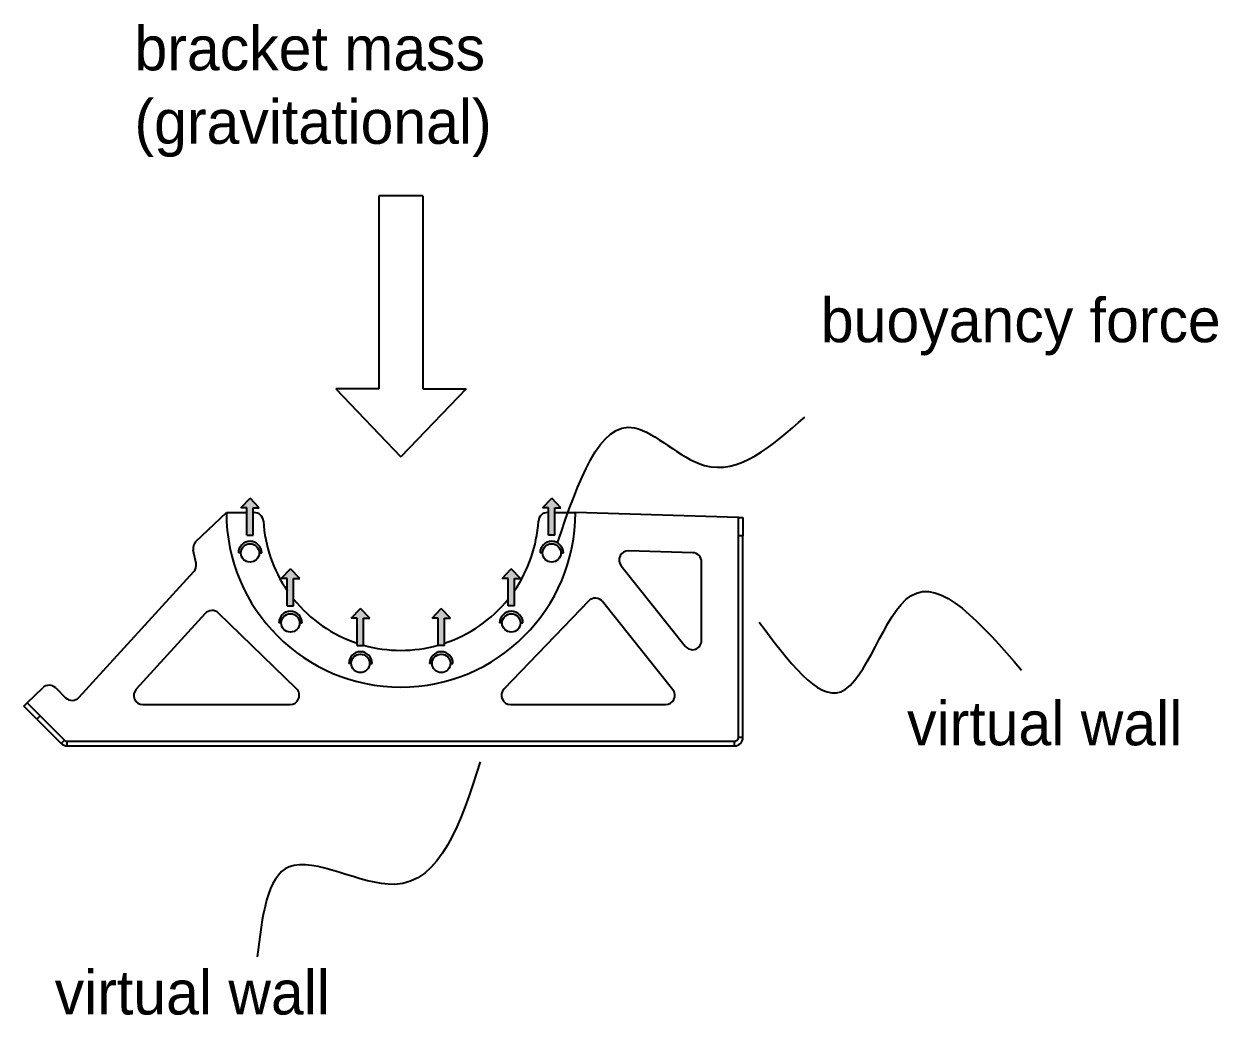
# Model space of a CAD drawing. Header units: inches. Extents: x 0.9 to 37.1, y -8.4 to 11.7.
# Drawn here: x 9.369 to 10.046, y 1.243 to 1.805 of the extents above; entities that cross this region are included whole.
import ezdxf

# ---------------------------------------------------------------- set-up
doc = ezdxf.new("R2010")
doc.units = ezdxf.units.IN
doc.header["$MEASUREMENT"] = 0

# ---------------------------------------------------------------- blocks, each defined once
blk = doc.blocks.new('arrow')
for p, q in [((-0.2219, -0.2307), (0, 0)), ((0.2219, -0.2307), (0, 0)), ((-0.075, -0.2307), (-0.2219, -0.2307)), ((-0.075, -0.8879), (-0.075, -0.2307)), ((0.075, -0.8879), (0.075, -0.2307)), ((0.075, -0.2307), (0.2219, -0.2307)), ((-0.075, -0.8879), (0.075, -0.8879))]:
    blk.add_line(p, q)

msp = doc.modelspace()

# ---------------------------------------------------------------- hatches: boundary and pattern name
at = {"true_color": 0xf27172}
h = msp.add_hatch(color=11, dxfattribs=at)
h.dxf.hatch_style = 1
h.paths.add_polyline_path([(9.49896, 1.53023), (9.50244, 1.53023), (9.49718, 1.53569), (9.49193, 1.53023), (9.49541, 1.53023), (9.49541, 1.51467), (9.49896, 1.51467)])
h.paths.add_polyline_path([(9.52187, 1.49014), (9.52535, 1.49014), (9.5201, 1.4956), (9.51484, 1.49014), (9.51832, 1.49014), (9.51832, 1.47458), (9.52187, 1.47458)])
h.paths.add_polyline_path([(9.56157, 1.46764), (9.56504, 1.46764), (9.55979, 1.4731), (9.55453, 1.46764), (9.55801, 1.46764), (9.55801, 1.45208), (9.56157, 1.45208)])
h.paths.add_polyline_path([(9.6074, 1.46764), (9.61088, 1.46764), (9.60562, 1.4731), (9.60037, 1.46764), (9.60385, 1.46764), (9.60385, 1.45208), (9.6074, 1.45208)])
h.paths.add_polyline_path([(9.64709, 1.49014), (9.65057, 1.49014), (9.64531, 1.4956), (9.64006, 1.49014), (9.64354, 1.49014), (9.64354, 1.47458), (9.64709, 1.47458)])
h.paths.add_polyline_path([(9.67001, 1.53023), (9.67349, 1.53023), (9.66823, 1.53569), (9.66297, 1.53023), (9.66645, 1.53023), (9.66645, 1.51467), (9.67001, 1.51467)])
h = msp.add_hatch(color=11, dxfattribs=at)
h.dxf.hatch_style = 1
h.paths.add_polyline_path([(9.49056, 1.50461), (9.49197, 1.50461, -1), (9.50239, 1.50461), (9.50381, 1.50461, 1)])
h.paths.add_polyline_path([(9.51347, 1.46491), (9.51489, 1.46491, -1), (9.52531, 1.46491), (9.52672, 1.46491, 1)])
h.paths.add_polyline_path([(9.55316, 1.442), (9.55458, 1.442, -1), (9.565, 1.442), (9.56641, 1.442, 1)])
h.paths.add_polyline_path([(9.61083, 1.442), (9.61225, 1.442, 1), (9.599, 1.442), (9.60041, 1.442, -1)])
h.paths.add_polyline_path([(9.63869, 1.46491), (9.64011, 1.46491, -1), (9.65052, 1.46491), (9.65194, 1.46491, 1)])
h.paths.add_polyline_path([(9.66161, 1.50461), (9.66302, 1.50461, -1), (9.67344, 1.50461), (9.67485, 1.50461, 1)])

# ---------------------------------------------------------------- linework, layer by layer
at = {"color": 7, "linetype": 'Continuous', "lineweight": 25}
for p, q in [((9.46646, 1.51101), (9.48375, 1.52752)), ((9.48375, 1.52752), (9.49541, 1.52752)), ((9.49896, 1.52752), (9.49954, 1.52752)), ((9.66588, 1.52752), (9.66645, 1.52752)), ((9.67001, 1.52752), (9.68166, 1.52752)), ((9.77405, 1.5248), (9.68166, 1.52752)), ((9.77405, 1.5248), (9.77666, 1.5248)), ((9.77405, 1.51438), (9.77405, 1.5248)), ((9.77666, 1.5248), (9.77666, 1.51438)), ((9.77666, 1.51438), (9.77405, 1.51438)), ((9.77405, 1.39999), (9.77405, 1.51438)), ((9.77666, 1.39999), (9.77666, 1.51438)), ((9.46656, 1.49867), (9.46496, 1.50615)), ((9.74816, 1.50472), (9.7118, 1.50579)), ((9.70757, 1.49734), (9.74394, 1.45173)), ((9.75322, 1.45498), (9.75322, 1.49952)), ((9.40014, 1.42267), (9.46532, 1.49407)), ((9.68927, 1.47743), (9.64115, 1.42746)), ((9.73693, 1.42709), (9.69709, 1.47706)), ((9.4718, 1.47027), (9.43263, 1.42736)), ((9.52353, 1.42759), (9.47927, 1.4705)), ((9.3708, 1.41964), (9.37973, 1.42817)), ((9.38701, 1.42809), (9.39261, 1.42249)), ((9.36896, 1.4178), (9.3708, 1.41964)), ((9.37633, 1.41043), (9.36896, 1.4178)), ((9.3708, 1.41964), (9.37817, 1.41228)), ((9.43647, 1.41864), (9.51991, 1.41864)), ((9.6449, 1.41864), (9.73286, 1.41864)), ((9.37817, 1.41228), (9.37633, 1.41043)), ((9.37633, 1.41043), (9.39016, 1.39661)), ((9.37817, 1.41228), (9.392, 1.39845)), ((9.39016, 1.39661), (9.392, 1.39845)), ((9.39355, 1.3952), (9.39355, 1.39781)), ((9.39355, 1.39781), (9.77186, 1.39781)), ((9.39355, 1.3952), (9.77186, 1.3952)), ((9.77186, 1.3952), (9.77186, 1.39781)), ((9.77666, 1.39999), (9.77405, 1.39999))]:
    msp.add_line(p, q, dxfattribs=at)
for p, q in [((9.49197, 1.50461), (9.49056, 1.50461)), ((9.50239, 1.50461), (9.50381, 1.50461)), ((9.66302, 1.50461), (9.66161, 1.50461)), ((9.67344, 1.50461), (9.67485, 1.50461)), ((9.51489, 1.46491), (9.51347, 1.46491)), ((9.52531, 1.46491), (9.52672, 1.46491)), ((9.64011, 1.46491), (9.63869, 1.46491)), ((9.65052, 1.46491), (9.65194, 1.46491)), ((9.55458, 1.442), (9.55316, 1.442)), ((9.565, 1.442), (9.56641, 1.442)), ((9.60041, 1.442), (9.599, 1.442)), ((9.61083, 1.442), (9.61225, 1.442))]:
    msp.add_line(p, q)
for centre in [(9.49718, 1.50461), (9.66823, 1.50461), (9.5201, 1.46491), (9.64531, 1.46491), (9.55979, 1.442), (9.60562, 1.442)]:
    msp.add_circle(centre, 0.00521, dxfattribs=at)
for centre, radius, start, end in [((9.58271, 1.52752), 0.09896, 180, 0), ((9.49954, 1.52231), 0.00521, 3.58332, 90), ((9.66588, 1.52231), 0.00521, 90, 176.41668), ((9.58271, 1.52752), 0.07813, 183.58332, 214.5007), ((9.58271, 1.52752), 0.07813, 325.4993, 356.41668), ((9.47006, 1.50724), 0.00521, 133.68669, 192.06304), ((9.71165, 1.50059), 0.00521, 88.31287, 218.56514), ((9.74801, 1.49952), 0.00521, 0, 88.31287), ((9.46147, 1.49758), 0.00521, 317.61144, 12.06304), ((9.58271, 1.52752), 0.07813, 218.86231, 251.57519), ((9.58271, 1.52752), 0.07813, 288.42481, 321.13769), ((9.69302, 1.47382), 0.00521, 38.56514, 136.07828), ((9.47565, 1.46676), 0.00521, 45.88491, 137.61144), ((9.58271, 1.52752), 0.07813, 254.30023, 285.69977), ((9.74801, 1.45498), 0.00521, 218.56514, 0), ((9.38333, 1.4244), 0.00521, 45, 133.68669), ((9.39629, 1.42618), 0.00521, 225, 317.61144), ((9.43647, 1.42385), 0.00521, 137.61144, 270), ((9.51991, 1.42385), 0.00521, 270, 45.88491), ((9.6449, 1.42385), 0.00521, 136.07828, 270), ((9.73286, 1.42385), 0.00521, 270, 38.56514), ((9.39355, 1.39999), 0.00479, 225, 270), ((9.39355, 1.39999), 0.00219, 225, 270), ((9.77186, 1.39999), 0.00219, 270, 0), ((9.77186, 1.39999), 0.00479, 270, 0)]:
    msp.add_arc(centre, radius, start, end, dxfattribs=at)
for centre in [(9.49718, 1.50461), (9.66823, 1.50461), (9.5201, 1.46491), (9.64531, 1.46491), (9.55979, 1.442), (9.60562, 1.442)]:
    msp.add_arc(centre, 0.00662, 0, 180)
for points in [[(9.6715, 1.51037), (9.71523, 1.57554), (9.75479, 1.55427), (9.81176, 1.58158)], [(9.78586, 1.46542), (9.83221, 1.42596), (9.87178, 1.48029), (9.93465, 1.4382)], [(9.62769, 1.38614), (9.57903, 1.31669), (9.51942, 1.32667), (9.50129, 1.27555)]]:
    msp.add_spline(points, degree=3)

# ---------------------------------------------------------------- block references
at = {"xscale": 0.1665520679459998, "yscale": 0.1665520679459998, "zscale": 0.1665520679459998, "rotation": 180}
msp.add_blockref('arrow', (9.58271, 1.55914), dxfattribs=at)
at = {"yscale": 0.02367816822247274, "zscale": 0.02367816822247274}
for p, xscale in [((9.49718, 1.53569), 0.02367816822247274), ((9.66823, 1.53569), -0.02367816822247274), ((9.5201, 1.4956), 0.02367816822247274), ((9.64531, 1.4956), -0.02367816822247274), ((9.55979, 1.4731), 0.02367816822247274), ((9.60562, 1.4731), -0.02367816822247274)]:
    msp.add_blockref('arrow', p, dxfattribs=dict(at, xscale=xscale))

# ---------------------------------------------------------------- texts
at = {"char_height": 0.025, "attachment_point": 1}
for s, width, insert in [('bracket mass (gravitational)', 0.313885, (9.43167, 1.80324)), ('buoyancy force', 0.2403861, (9.82083, 1.64909)), ('virtual wall', 0.2403861, (9.86972, 1.42056)), ('virtual wall', 0.2403861, (9.38644, 1.26794))]:
    msp.add_mtext_dynamic_manual_height_columns(s, width=width, gutter_width=0.68898, heights=[0], dxfattribs=dict(at, insert=insert))

doc.saveas('drawing.dxf')
